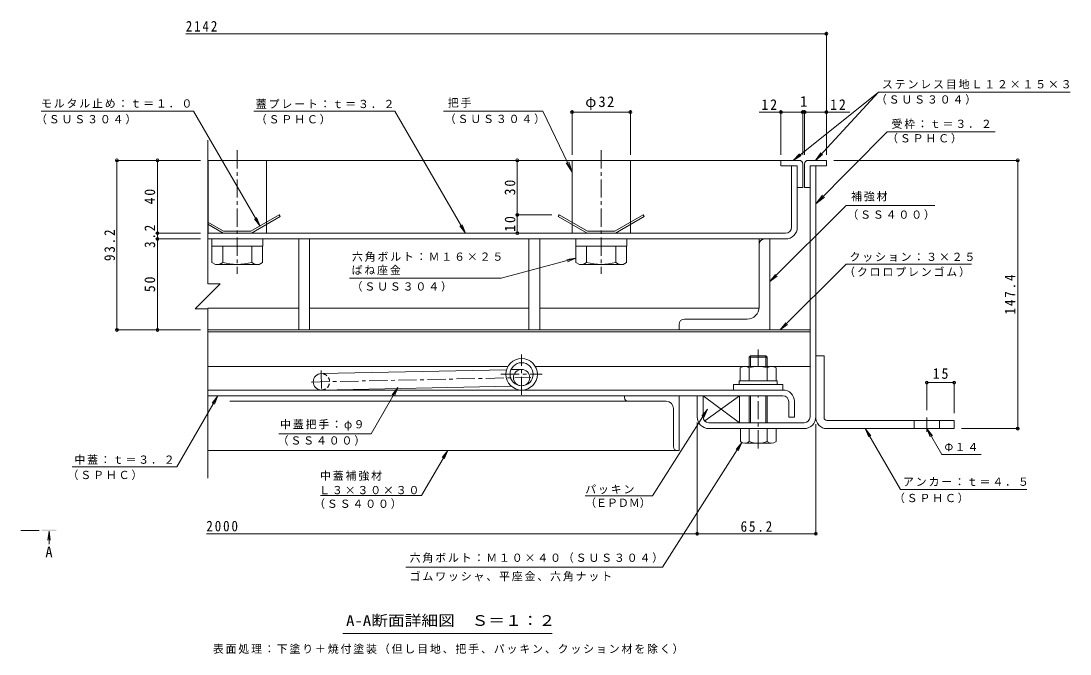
# Model space of a CAD drawing. Units: millimetres on the paper, enlarged 10 times, with parts at other scales. Extents: x -2685 to 2789, y -1962 to 1756.
# Drawn here: x -93 to 2789, y 16 to 1756 of the extents above; entities that cross this region are included whole.
import ezdxf
from ezdxf.enums import TextEntityAlignment as Align

# ---------------------------------------------------------------- set-up
doc = ezdxf.new("R2010")
doc.units = ezdxf.units.MM
doc.header["$LTSCALE"] = 10
doc.header["$PDMODE"] = 32
doc.header["$PDSIZE"] = 8
doc.linetypes.add('CHAIN1', pattern=[8, 5, -1, 1, -1])
doc.linetypes.add('DASHED1', pattern=[1.8, 1.2, -0.6])
for name, color, linetype, lineweight in [('0-2_仕上', 4, 'Continuous', 9), ('0-5_寸法', 7, 'Continuous', 9), ('D-1', 2, 'Continuous', 9), ('D-2', 3, 'Continuous', 9), ('D-3', 4, 'Continuous', 9), ('D-5', 7, 'Continuous', 9), ('D-6', 6, 'Continuous', 9), ('D-7', 5, 'Continuous', 5), ('D-8', 5, 'Continuous', 5), ('D-9', 134, 'Continuous', 5), ('D-A', 3, 'Continuous', 9), ('D-B', 6, 'Continuous', 9), ('D-C', 2, 'Continuous', 9), ('D-E', 3, 'Continuous', 9), ('D-F', 7, 'Continuous', 9)]:
    doc.layers.add(name, color=color, linetype=linetype, lineweight=lineweight)
doc.styles.add('ＭＳ ゴシック', font='')
doc.styles.get('ＭＳ ゴシック').set_extended_font_data('MS Gothic')

msp = doc.modelspace()

# ---------------------------------------------------------------- linework, layer by layer
at = {"layer": '0-2_仕上', "linetype": 'CHAIN1'}
msp.add_line((-93.27, 356.04), (-36.28, 356.04), dxfattribs=at)
at = {"layer": '0-2_仕上'}
for q in [(-19.54, 329.26), (-13.02, 329.26), (-16.28, 318.44)]:
    msp.add_line((-16.28, 354.04), q, dxfattribs=at)
msp.add_solid([(-36.28, 354.04), (-36.28, 358.04), (3.72, 354.04), (3.72, 358.04)], dxfattribs=at)
at = {"layer": 'D-1'}
for p, q in [((2074.84, 667.91), (2074.84, 1357.91)), ((2090.84, 1357.91), (2074.84, 1357.91)), ((2090.84, 667.91), (2090.84, 1357.91)), ((1780.84, 667.91), (1780.84, 725.91)), ((2058.84, 651.91), (1796.84, 651.91)), ((1796.84, 635.91), (1907.34, 635.91)), ((2058.84, 635.91), (1957.34, 635.91))]:
    msp.add_line(p, q, dxfattribs=at)
msp.add_lwpolyline([(1764.84, 667.91), (1764.84, 725.91), (1780.84, 725.91)], dxfattribs=at)
for centre, radius, start, end in [((1796.84, 667.91), 32, 180, 270), ((1796.84, 667.91), 16, 180, 270), ((2058.84, 667.91), 16, 270, 0), ((2058.84, 667.91), 32, 270, 0)]:
    msp.add_arc(centre, radius, start, end, dxfattribs=at)
at = {"layer": 'D-2'}
for p, q in [((2023.84, 1188.91), (2023.84, 1357.91)), ((2039.84, 1357.91), (2023.84, 1357.91)), ((2039.84, 1188.91), (2039.84, 1357.91)), ((2007.84, 1172.91), (419.84, 1172.91)), ((419.84, 1156.91), (2007.84, 1156.91))]:
    msp.add_line(p, q, dxfattribs=at)
at = {"layer": 'D-2', "linetype": 'CHAIN1'}
for p, q in [((1282.34, 728.42), (1282.34, 839.4)), ((1225.59, 785.16), (1339.08, 785.16))]:
    msp.add_line(p, q, dxfattribs=at)
at = {"layer": 'D-2'}
for radius in [43.25, 31.75]:
    msp.add_circle((1282.34, 785.16), radius, dxfattribs=at)
for radius in [32, 16]:
    msp.add_arc((2007.84, 1188.91), radius, 270, 0, dxfattribs=at)
at = {"layer": 'D-3'}
for p, q in [((2044.84, 1372.91), (419.84, 1372.91)), ((1994.84, 1372.91), (1994.84, 1357.91)), ((1994.84, 1357.91), (2039.84, 1357.91)), ((2039.84, 1357.91), (2039.84, 1297.91)), ((2054.84, 1362.91), (2054.84, 1297.91)), ((2059.84, 1362.91), (2059.84, 1297.91)), ((2069.84, 1372.91), (2119.84, 1372.91)), ((2119.84, 1357.91), (2074.84, 1357.91)), ((2074.84, 1297.91), (2074.84, 1357.91)), ((2119.84, 1372.91), (2119.84, 1357.91)), ((2039.84, 1297.91), (2054.84, 1297.91)), ((2074.84, 1297.91), (2059.84, 1297.91)), ((616.53, 1222.91), (538.59, 1177.91)), ((1385.64, 1222.91), (1383.14, 1218.58)), ((1383.14, 1218.58), (1462.24, 1172.91)), ((1385.64, 1222.91), (1463.58, 1177.91)), ((1616.53, 1222.91), (1538.58, 1177.91)), ((1619.03, 1218.58), (1539.92, 1172.91)), ((1616.53, 1222.91), (1619.03, 1218.58)), ((419.84, 1203.17), (463.58, 1177.91)), ((419.84, 1197.4), (462.25, 1172.91)), ((462.25, 1172.91), (539.93, 1172.91)), ((538.59, 1177.91), (463.58, 1177.91)), ((1462.24, 1172.91), (1539.92, 1172.91)), ((1538.58, 1177.91), (1463.58, 1177.91))]:
    msp.add_line(p, q, dxfattribs=at)
msp.add_lwpolyline([(616.53, 1222.91), (619.03, 1218.58), (539.93, 1172.91)], dxfattribs=at)
for centre, start, end in [((2044.84, 1362.91), 0, 90), ((2069.84, 1362.91), 90, 180)]:
    msp.add_arc(centre, 10, start, end, dxfattribs=at)
at = {"layer": 'D-5'}
for p, q in [((2263.38, 1560.31), (2028.74, 1372.91)), ((2263.38, 1560.31), (2089.87, 1372.91)), ((2263.38, 1560.31), (2789.23, 1560.31)), ((-38.04, 1507.66), (380.9, 1507.66)), ((563.83, 1192.49), (380.9, 1507.66)), ((546.69, 1507.66), (933.88, 1507.66)), ((1128.17, 1172.91), (933.88, 1507.66)), ((1340.67, 1507.66), (1067.42, 1507.66)), ((1340.67, 1507.66), (1421.08, 1340.57)), ((2287.23, 1450.95), (2090.84, 1253.88)), ((2287.23, 1450.95), (2583.57, 1450.95)), ((2028.75, 1372.91), (2046.08, 1390.93)), ((2028.75, 1372.91), (2050.15, 1385.83)), ((2089.87, 1372.91), (2104.31, 1393.31)), ((2089.87, 1372.91), (2109.1, 1388.88)), ((1421.08, 1340.57), (1404.66, 1365.68)), ((1421.08, 1340.57), (1411.71, 1369.07)), ((2090.84, 1253.88), (2109.06, 1277.71)), ((2090.84, 1253.88), (2114.6, 1272.18)), ((2417.33, 1248.66), (2173.78, 1248.66)), ((563.83, 1192.49), (548.57, 1212.28)), ((563.83, 1192.49), (554.21, 1215.56)), ((1128.17, 1172.91), (1112.91, 1192.71)), ((1128.17, 1172.91), (1118.55, 1195.99)), ((1431.58, 1104.06), (1406.8, 1100.8)), ((2173.78, 1087.9), (1992.79, 906.91)), ((2173.78, 1087.9), (2518.32, 1087.9)), ((809.64, 1049.11), (1226.49, 1049.11)), ((1964.84, 1039.72), (1984.67, 1054.94)), ((1992.79, 906.91), (2008.01, 926.75)), ((1992.79, 906.91), (2012.62, 922.13)), ((334.67, 531.09), (447.74, 725.91)), ((447.74, 725.91), (432.48, 706.11)), ((447.74, 725.91), (438.12, 702.83)), ((942.35, 748.56), (927.08, 728.76)), ((942.35, 748.56), (932.73, 725.48)), ((1641.6, 450.78), (1793.32, 688.89)), ((1793.32, 688.89), (1777.25, 669.74)), ((1793.32, 688.89), (1782.76, 666.23)), ((2226.61, 635.91), (2236.17, 612.81)), ((2226.61, 635.91), (2323.02, 468.92)), ((2226.61, 635.91), (2241.83, 616.07)), ((2395.84, 635.91), (2405.4, 612.81)), ((2395.84, 635.91), (2411.06, 616.07)), ((2395.84, 635.91), (2436.95, 564.7)), ((1669.38, 254.78), (1887.79, 597.53)), ((1887.79, 597.53), (1871.72, 578.38)), ((1887.79, 597.53), (1877.22, 574.88)), ((1007.63, 451.96), (1079.58, 575.91)), ((1079.58, 575.91), (1064.31, 556.11)), ((1079.58, 575.91), (1069.96, 552.83)), ((2436.95, 564.7), (2545, 564.7)), ((46.95, 531.09), (334.67, 531.09)), ((2323.02, 468.92), (2670.46, 468.92)), ((729.66, 451.96), (1007.63, 451.96)), ((1457.03, 450.78), (1641.6, 450.78)), ((964.5, 254.78), (1669.38, 254.78)), ((1366.35, 72.57), (791.35, 72.57))]:
    msp.add_line(p, q, dxfattribs=at)
for points in [[(2173.78, 1248.66), (1964.84, 1039.72), (1980.06, 1059.56)], [(1226.49, 1049.11), (1431.58, 1104.06), (1408.49, 1094.5)], [(614.95, 621.64), (868.68, 621.64), (942.35, 748.56)]]:
    msp.add_lwpolyline(points, dxfattribs=at)
at = {"layer": 'D-6'}
for p, q in [((2074.84, 1266.9), (2074.84, 1251.9)), ((419.84, 906.91), (2074.84, 906.91)), ((419.84, 901.91), (2074.84, 901.91)), ((1244.96, 806.91), (419.84, 806.91)), ((731.87, 786.9), (1240.9, 797.55)), ((1253.21, 797.8), (1281.87, 798.4)), ((1319.72, 806.91), (1889.84, 806.91)), ((1974.84, 806.91), (2074.84, 806.91)), ((732.81, 741.91), (1253.64, 752.8)), ((1282.34, 753.4), (1282.81, 753.41)), ((1780.84, 725.91), (1780.84, 667.91)), ((1785.35, 656.76), (1880.84, 725.91))]:
    msp.add_line(p, q, dxfattribs=at)
at = {"layer": 'D-6', "linetype": 'CHAIN1'}
for p, q in [((731.68, 795.91), (732.93, 736.03)), ((703.82, 763.81), (1307.62, 776.44))]:
    msp.add_line(p, q, dxfattribs=at)
at = {"layer": 'D-6'}
msp.add_lwpolyline([(1796.84, 651.91), (1880.84, 651.91), (1880.84, 725.91), (1780.84, 725.91), (1880.84, 651.91)], dxfattribs=at)
msp.add_circle((1282.34, 775.91), 22.5, dxfattribs=at)
msp.add_arc((732.34, 764.41), 22.5, 90, 270, dxfattribs=at)
at = {"layer": 'D-6', "linetype": 'DASHED1'}
msp.add_arc((732.34, 764.41), 22.5, 270, 90, dxfattribs=at)
at = {"layer": 'D-7', "linetype": 'CHAIN1'}
for p, q in [((1932.34, 806.91), (1932.34, 853.57)), ((1932.34, 581.52), (1932.34, 725.91))]:
    msp.add_line(p, q, dxfattribs=at)
at = {"layer": 'D-7'}
for p, q in [((1911.4, 835.91), (1907.34, 831.85)), ((1957.34, 831.85), (1907.34, 831.85)), ((1907.34, 806.91), (1907.34, 831.85)), ((1953.28, 835.91), (1911.4, 835.91)), ((1911.4, 806.91), (1911.4, 835.91)), ((1953.28, 835.91), (1957.34, 831.85)), ((1953.28, 806.91), (1953.28, 835.91)), ((1957.34, 831.85), (1957.34, 808.41)), ((1957.34, 831.85), (1957.34, 806.91)), ((1907.34, 725.91), (1907.34, 651.91)), ((1911.4, 651.91), (1911.4, 725.91)), ((1953.28, 651.91), (1953.28, 725.91)), ((1957.34, 725.91), (1957.34, 651.91)), ((1981.34, 635.91), (1883.34, 635.91)), ((1883.34, 600.38), (1883.34, 635.91)), ((1907.34, 635.91), (1907.34, 600.38)), ((1957.34, 635.91), (1957.34, 600.38)), ((1981.34, 600.38), (1981.34, 635.91)), ((1969.34, 595.91), (1895.34, 595.91))]:
    msp.add_line(p, q, dxfattribs=at)
at = {"layer": 'D-7', "color": 2, "lineweight": 9}
for p, q in [((1883.26, 803.11), (1889.84, 806.91)), ((1883.26, 803.11), (1883.26, 766.91)), ((1974.84, 806.91), (1889.84, 806.91)), ((1907.8, 803.11), (1907.8, 766.91)), ((1956.87, 803.11), (1956.87, 766.91))]:
    msp.add_line(p, q, dxfattribs=at)
at = {"layer": 'D-7', "color": 134}
for p, q in [((1864.84, 756.91), (1864.84, 741.91)), ((1864.84, 756.91), (1999.84, 756.91)), ((1999.84, 756.91), (1999.84, 741.91)), ((1864.84, 741.91), (1999.84, 741.91))]:
    msp.add_line(p, q, dxfattribs=at)
at = {"layer": 'D-7', "color": 6, "lineweight": 9}
for p, q in [((1879.84, 766.91), (1879.84, 756.91)), ((1879.84, 756.91), (1984.84, 756.91))]:
    msp.add_line(p, q, dxfattribs=at)
at = {"layer": 'D-7', "color": 2, "lineweight": 9}
msp.add_lwpolyline([(1974.84, 806.91), (1981.41, 803.11), (1981.41, 766.91), (1883.26, 766.91)], dxfattribs=at)
at = {"layer": 'D-7', "color": 6, "lineweight": 9}
msp.add_lwpolyline([(1879.84, 766.91), (1984.84, 766.91), (1984.84, 756.91)], dxfattribs=at)
at = {"layer": 'D-7', "color": 2, "lineweight": 9}
for centre, radius, start, end in [((1897.74, 778.03), 28.97, 94.38438, 120), ((1894.76, 782.71), 24.21, 57.42749, 88.18784), ((1932.34, 725.7), 81.2, 72.41188, 107.5881), ((1969.91, 782.71), 24.21, 91.81215, 122.57249), ((1966.93, 778.03), 28.97, 59.99998, 85.6156)]:
    msp.add_arc(centre, radius, start, end, dxfattribs=at)
at = {"layer": 'D-7'}
for centre, radius, start, end in [((1895.34, 614.24), 18.33, 229.1022, 310.89809), ((1932.34, 667.99), 72.08, 249.70546, 290.29454), ((1969.34, 614.24), 18.33, 229.10191, 310.8978)]:
    msp.add_arc(centre, radius, start, end, dxfattribs=at)
at = {"layer": 'D-8'}
for p, q in [((1964.84, 1156.91), (419.84, 1156.91)), ((1964.84, 906.91), (1964.84, 1156.91)), ((419.84, 906.91), (1964.84, 906.91))]:
    msp.add_line(p, q, dxfattribs=at)
at = {"layer": 'D-9'}
for p, q in [((1964.83, 906.91), (1964.83, 1156.91)), ((431.59, 1136.91), (431.59, 1092.4)), ((461.09, 1092.4), (461.09, 1136.91)), ((541.09, 1092.4), (541.09, 1136.91)), ((570.59, 1136.91), (570.59, 1092.54)), ((1431.58, 1136.91), (1431.58, 1092.54)), ((1461.09, 1092.4), (1461.09, 1136.91)), ((1541.09, 1092.4), (1541.09, 1136.91)), ((1570.59, 1136.91), (1570.59, 1092.4)), ((1934.83, 1141.91), (1934.83, 969.41)), ((441.09, 1086.91), (431.59, 1092.4)), ((441.09, 1086.91), (560.84, 1086.91)), ((561.04, 1087.03), (570.59, 1092.54)), ((1441.13, 1087.03), (1431.58, 1092.54)), ((1561.09, 1086.91), (1441.33, 1086.91)), ((1561.09, 1086.91), (1570.59, 1092.4)), ((1902.33, 936.91), (1729.83, 936.91)), ((1714.83, 921.91), (1714.83, 906.91)), ((1714.83, 906.91), (1964.83, 906.91))]:
    msp.add_line(p, q, dxfattribs=at)
for centre, radius, start, end in [((1949.83, 1141.91), 15, 90, 180), ((442.38, 1121.42), 34.53, 267.86055, 302.81094), ((501.09, 1235.51), 148.6, 254.38446, 285.61554), ((559.8, 1121.42), 34.53, 237.18906, 272.13945), ((1442.37, 1121.42), 34.53, 267.86055, 302.81094), ((1501.08, 1235.51), 148.6, 254.38446, 285.61554), ((1559.8, 1121.42), 34.53, 237.18906, 272.13945), ((1902.33, 969.41), 32.5, 270, 0), ((1729.83, 921.91), 15, 90, 180)]:
    msp.add_arc(centre, radius, start, end, dxfattribs=at)
at = {"layer": 'D-A'}
for p, q in [((2000.34, 741.91), (419.84, 741.91)), ((419.84, 725.91), (2000.34, 725.91)), ((2016.34, 709.91), (2016.34, 666.91)), ((2032.34, 709.91), (2032.34, 666.91)), ((2016.34, 666.91), (2032.34, 666.91))]:
    msp.add_line(p, q, dxfattribs=at)
for radius in [32, 16]:
    msp.add_arc((2000.34, 709.91), radius, 0, 90, dxfattribs=at)
at = {"layer": 'D-B', "color": 4}
for p, q in [((419.84, 1156.91), (669.84, 1156.91)), ((669.84, 1156.91), (669.84, 966.91)), ((699.84, 966.91), (699.84, 1156.91)), ((1302.33, 1156.91), (699.84, 1156.91)), ((1302.33, 966.91), (1302.33, 1156.91)), ((1332.33, 1156.91), (1332.33, 966.91)), ((1934.83, 1156.91), (1332.33, 1156.91)), ((1934.83, 966.91), (1934.83, 1156.91)), ((419.84, 966.91), (669.84, 966.91)), ((1302.33, 966.91), (699.84, 966.91)), ((1332.33, 966.91), (1934.83, 966.91))]:
    msp.add_line(p, q, dxfattribs=at)
at = {"layer": 'D-B'}
for p, q in [((1564.84, 725.91), (480.75, 725.91)), ((1564.84, 725.91), (1714.84, 725.91)), ((1564.84, 720.91), (1564.84, 725.91)), ((1714.84, 725.91), (1714.84, 575.91)), ((1574.84, 710.91), (480.75, 710.91)), ((1574.84, 710.91), (1679.84, 710.91)), ((1699.84, 585.91), (1699.84, 690.91)), ((1709.84, 575.91), (419.84, 575.91)), ((1709.84, 575.91), (1714.84, 575.91))]:
    msp.add_line(p, q, dxfattribs=at)
for centre, radius, start, end in [((1574.84, 720.91), 10, 180, 270), ((1679.84, 690.91), 20, 0, 90), ((1709.84, 585.91), 10, 180, 270)]:
    msp.add_arc(centre, radius, start, end, dxfattribs=at)
at = {"layer": 'D-C', "linetype": 'CHAIN1'}
for p, q in [((501.09, 1400.59), (501.09, 1061.28)), ((1501.09, 1400.59), (1501.09, 1061.28))]:
    msp.add_line(p, q, dxfattribs=at)
at = {"layer": 'D-C'}
for p, q in [((581.09, 1372.91), (421.09, 1372.91)), ((421.09, 1172.91), (421.09, 1372.91)), ((581.09, 1172.91), (581.09, 1372.91)), ((1421.08, 1172.91), (1421.08, 1372.91)), ((1421.08, 1372.91), (1581.09, 1372.91)), ((1581.09, 1172.91), (1581.09, 1372.91)), ((421.09, 1172.91), (581.09, 1172.91)), ((669.84, 1156.91), (699.84, 1156.91)), ((699.84, 1156.91), (699.84, 906.91)), ((1332.33, 1156.91), (1302.33, 1156.91)), ((1302.33, 1156.91), (1302.33, 906.91)), ((1581.09, 1172.91), (1421.08, 1172.91))]:
    msp.add_line(p, q, dxfattribs=at)
at = {"layer": 'D-C', "color": 134, "lineweight": 5}
for p, q in [((571.09, 1156.91), (431.09, 1156.91)), ((431.09, 1156.91), (431.09, 1136.91)), ((1431.08, 1156.91), (1431.08, 1136.91)), ((1431.08, 1156.91), (1571.08, 1156.91)), ((1571.08, 1156.91), (1571.08, 1136.91)), ((1431.08, 1136.91), (1571.08, 1136.91))]:
    msp.add_line(p, q, dxfattribs=at)
msp.add_lwpolyline([(571.09, 1156.91), (571.09, 1136.91), (431.09, 1136.91)], dxfattribs=at)
at = {"layer": 'D-C'}
for points in [[(699.84, 906.91), (669.84, 906.91), (669.84, 1156.91)], [(1302.33, 906.91), (1332.33, 906.91), (1332.33, 1156.91)]]:
    msp.add_lwpolyline(points, dxfattribs=at)
at = {"layer": 'D-E'}
for p, q in [((2090.84, 835.91), (2090.84, 667.91)), ((2090.84, 835.91), (2113.34, 835.91)), ((2113.34, 665.91), (2113.34, 835.91)), ((2120.84, 658.41), (2470.84, 658.41)), ((2470.84, 635.91), (2120.84, 635.91)), ((2360.84, 635.91), (2360.84, 658.41)), ((2430.84, 635.91), (2430.84, 658.41)), ((2470.84, 658.41), (2470.84, 635.91))]:
    msp.add_line(p, q, dxfattribs=at)
at = {"layer": 'D-E', "linetype": 'CHAIN1'}
msp.add_line((2395.84, 627.17), (2395.84, 666.62), dxfattribs=at)
at = {"layer": 'D-E'}
for radius, start in [(30, 176.17647), (7.5, 180.00027)]:
    msp.add_arc((2120.84, 665.91), radius, start, 270, dxfattribs=at)
at = {"layer": 'D-F'}
for p, q in [((2119.84, 1720.89), (359.38, 1720.89)), ((2119.84, 1387.91), (2119.84, 1725.89)), ((1421.09, 1387.91), (1421.09, 1510.53)), ((1421.09, 1505.53), (1581.09, 1505.53)), ((1581.09, 1387.91), (1581.09, 1510.53)), ((1935.27, 1505.53), (2054.84, 1505.53)), ((1994.84, 1387.91), (1994.84, 1510.53)), ((2054.84, 1387.91), (2054.84, 1510.53)), ((2054.84, 1505.53), (2059.84, 1505.53)), ((2059.84, 1387.91), (2059.84, 1510.53)), ((2059.84, 1505.53), (2184.19, 1505.53)), ((419.84, 1428.67), (419.84, 1033.82)), ((399.84, 1372.91), (167.29, 1372.91)), ((170.29, 906.91), (170.29, 1372.91)), ((281.73, 1172.91), (281.73, 1372.91)), ((1270.38, 1222.91), (1270.38, 1372.91)), ((2648.46, 1372.91), (2139.84, 1372.91)), ((2645.46, 635.91), (2645.46, 1372.91)), ((1267.38, 1222.91), (1365.64, 1222.91)), ((1270.38, 1172.91), (1270.38, 1222.91)), ((399.84, 1172.91), (276.73, 1172.91)), ((399.84, 1156.91), (276.73, 1156.91)), ((281.73, 1156.91), (281.73, 1172.91)), ((281.73, 906.91), (281.73, 1156.91)), ((454.24, 1033.82), (385.43, 965)), ((419.84, 1033.82), (454.24, 1033.82)), ((419.84, 965), (385.43, 965)), ((419.84, 965), (419.84, 499.37)), ((167.29, 906.91), (399.84, 906.91)), ((2395.84, 765.16), (2395.84, 686.62)), ((2395.84, 762.16), (2470.84, 762.16)), ((2470.84, 765.16), (2470.84, 678.41)), ((1764.83, 652.91), (1764.83, 342.01)), ((2090.84, 344.01), (2090.84, 647.91)), ((2648.46, 635.91), (2490.84, 635.91)), ((1764.83, 347.01), (416.06, 347.01)), ((1764.83, 347.01), (2090.84, 347.01))]:
    msp.add_line(p, q, dxfattribs=at)
for p in [(2119.84, 1720.89), (1421.09, 1505.53), (1581.09, 1505.53), (1994.84, 1505.53), (2054.84, 1505.53), (2059.84, 1505.53), (2119.84, 1505.53), (170.29, 1372.91), (281.73, 1372.91), (1270.38, 1372.91), (2645.46, 1372.91), (1270.38, 1222.91), (281.73, 1172.91), (281.73, 1156.91), (1270.38, 1172.91), (170.29, 906.91), (281.73, 906.91), (2395.84, 762.16), (2470.84, 762.16), (2645.46, 635.91), (1764.83, 347.01), (2090.84, 347.01)]:
    msp.add_point(p, dxfattribs=at)

# ---------------------------------------------------------------- texts
at = {"layer": '0-5_寸法', "color": 2, "style": 'ＭＳ ゴシック'}
msp.add_text('A', height=29.33, dxfattribs=at).set_placement((-26.28, 273.34), align=Align.BOTTOM_LEFT)
at = {"layer": 'D-5', "style": 'ＭＳ ゴシック'}
msp.add_text('（ＥＰＤＭ）', height=21.99, dxfattribs=at).set_placement((1457.03, 414.22), align=Align.BOTTOM_LEFT)
at = {"layer": 'D-5', "color": 2, "style": 'ＭＳ ゴシック', "width": 1.15}
msp.add_text('A-A断面詳細図\u3000Ｓ＝１：２', height=29.33, dxfattribs=at).set_placement((800.1, 85.07), align=Align.BOTTOM_LEFT)
at = {"layer": 'D-5', "char_height": 21.99, "attachment_point": 7, "style": 'ＭＳ ゴシック'}
for s, insert in [('\\T1.17;ステンレス目地Ｌ１２×１５×３', (2272.58, 1568.47)), ('\\T1.17;モルタル止め：ｔ＝１．０', (-38.43, 1516.66)), ('\\T1.17;蓋プレート：ｔ＝３．２', (552.03, 1515.21)), ('\\T1.17;把手', (1079.51, 1517.5)), ('\\T1.17;（ＳＵＳ３０４）', (2255.74, 1526.03)), ('\\T1.17;（ＳＵＳ３０４）', (-51.99, 1471.76)), ('\\T1.17;（ＳＰＨＣ）', (552.03, 1471.54)), ('\\T1.17;（ＳＵＳ３０４）', (1071.1, 1472.6)), ('\\T1.17;受枠：ｔ＝３．２', (2298.73, 1459.51)), ('\\T1.17;（ＳＰＨＣ）', (2286.57, 1419.36)), ('\\T1.17;補強材', (2187.53, 1260.14)), ('\\T1.17;（ＳＳ４００）', (2177.33, 1209.62)), ('\\T1.17;六角ボルト：Ｍ１６×２５', (816.16, 1094.46)), ('\\T1.17;クッション：３×２５', (2183.33, 1094.23)), ('\\T1.17;ばね座金', (815.12, 1057.74)), ('\\T1.17;（クロロプレンゴム）', (2168.51, 1052.13)), ('\\T1.17;（ＳＵＳ３０４）', (815.12, 1012.18)), ('\\T1.17;中蓋把手：φ９', (618.67, 630.53)), ('\\T1.17;（ＳＳ４００）', (612.03, 588.99)), ('\\T1.17;Φ１４', (2444.25, 573.22)), ('\\T1.17;中蓋：ｔ＝３．２', (53.38, 536.79)), ('\\T1.17;（ＳＰＨＣ）', (34.7, 494.23)), ('\\T1.17;中蓋補強材', (728.38, 492.46)), ('\\T1.17;アンカー：ｔ＝４．５', (2330.32, 477.44)), ('\\T1.17;Ｌ３×３０×３０', (726.03, 455.27)), ('\\T1.17;パッキン', (1457.03, 455.61)), ('\\T1.17;（ＳＳ４００）', (712.19, 415.13)), ('\\T1.17;（ＳＰＨＣ）', (2305.34, 430.84)), ('\\T1.17;六角ボルト：Ｍ１０×４０（ＳＵＳ３０４）', (974.65, 266.8)), ('\\T1.17;ゴムワッシャ、平座金、六角ナット', (974.65, 215.97)), ('\\T1.17;表面処理：下塗り＋焼付塗装（但し目地、把手、パッキン、クッション材を除く）', (433.85, 16.44))]:
    msp.add_mtext(s, dxfattribs=dict(at, insert=insert))
at = {"layer": 'D-F', "color": 2, "style": 'ＭＳ ゴシック'}
msp.add_text('1', height=29.33, dxfattribs=at).set_placement((2047.34, 1511.53), align=Align.BOTTOM_LEFT)
at = {"layer": 'D-F', "color": 2, "char_height": 29.33, "attachment_point": 7, "style": 'ＭＳ ゴシック'}
for s, insert in [('\\T1.28;\\W0.9;2142', (359.38, 1726.89)), ('\\T1.19;φ32', (1457.34, 1511.53)), ('\\T1.27;\\W0.95;12', (1941.37, 1511.53)), ('\\T1.27;\\W0.95;12', (2130.11, 1511.53)), ('\\T1.27;\\W0.95;15', (2412.09, 772.16)), ('\\T1.28;\\W0.9;2000', (416.06, 353.01)), ('\\T1.28;\\W0.9;65.2', (1884.08, 352.01))]:
    msp.add_mtext(s, dxfattribs=dict(at, insert=insert))
at = {"layer": 'D-F', "color": 2, "char_height": 29.33, "attachment_point": 7, "rotation": 90, "style": 'ＭＳ ゴシック'}
for s, insert in [('\\T1.27;\\W0.95;30', (1265.38, 1276.66)), ('\\T1.27;\\W0.95;40', (275.73, 1251.66)), ('\\T1.27;\\W0.95;10', (1265.38, 1176.66)), ('\\T1.27;\\W0.9;3.2', (275.73, 1132.41)), ('\\T1.28;\\W0.9;93.2', (165.29, 1096.16)), ('\\T1.27;\\W0.95;50', (275.73, 1010.66)), ('\\T1.28;\\W0.9;147.4', (2639.46, 949.41))]:
    msp.add_mtext(s, dxfattribs=dict(at, insert=insert))

doc.saveas('drawing.dxf')
